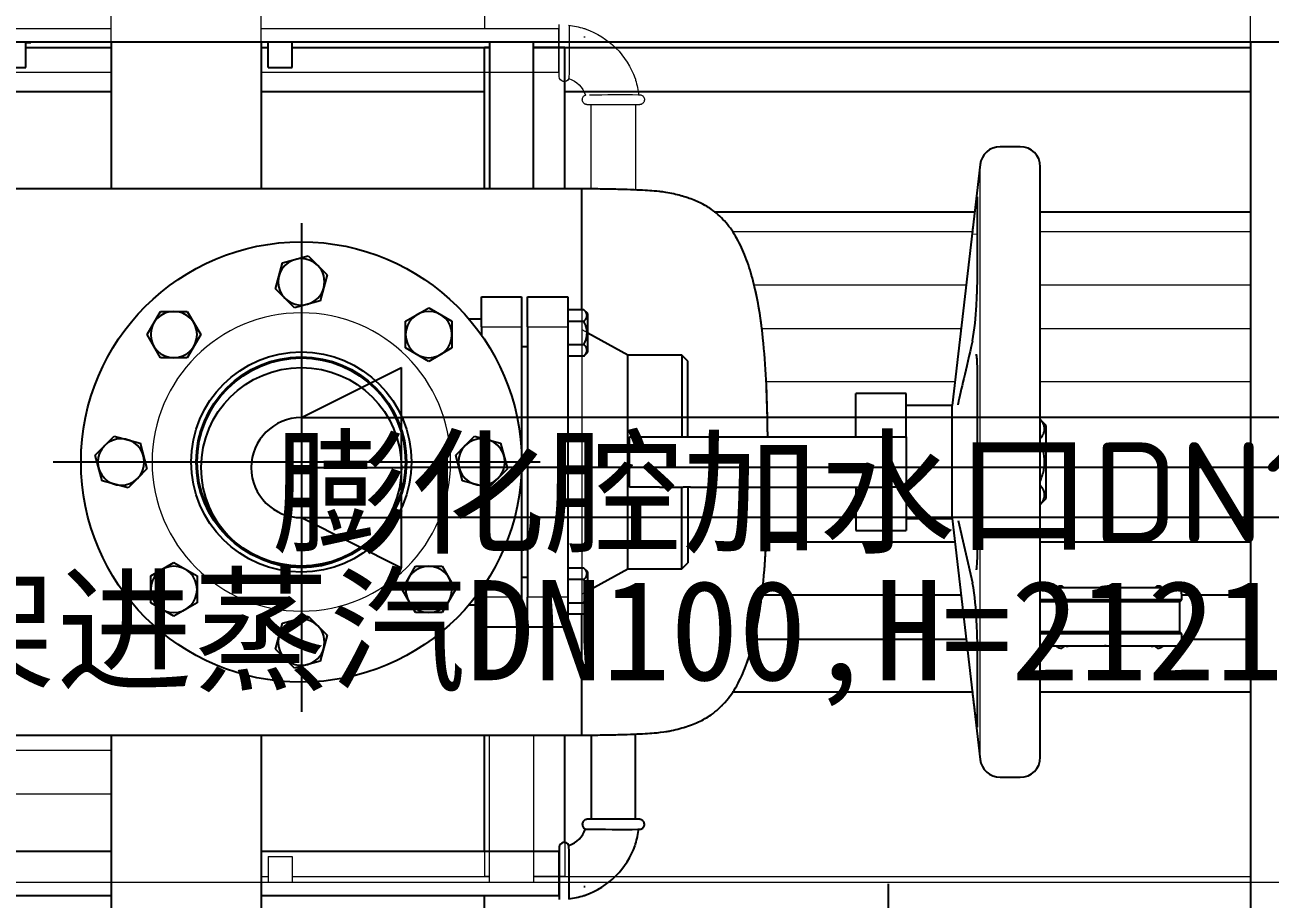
# Model space of a CAD drawing. Extents: x -681219 to -550379, y -242630 to -158199.
# Drawn here: x -642582 to -641961, y -222299 to -221862 of the extents above; entities that cross this region are included whole.
import ezdxf
from ezdxf.lldxf.tags import DXFTag

# ---------------------------------------------------------------- set-up
doc = ezdxf.new("R2010")
doc.units = 0
doc.header["$LTSCALE"] = 1000
doc.layers.get('0').update_dxf_attribs({"linetype": 'CONTINUOUS'})
for name, color, linetype in [('27040600016', 7, 'CONTINUOUS'), ('AAC1608001', 7, 'CONTINUOUS'), ('center', 253, 'CENTER2'), ('DOTE_油脂（红）', 7, 'CONTINUOUS'), ('GAB01201', 7, 'CONTINUOUS'), ('GBA10001', 7, 'CONTINUOUS'), ('MYGL00710020', 7, 'CONTINUOUS'), ('MYGL011004212', 7, 'CONTINUOUS'), ('MYGL011014812', 7, 'CONTINUOUS'), ('MYGL011014822', 7, 'CONTINUOUS'), ('MYGL011014932', 7, 'CONTINUOUS'), ('MYGL011014942', 7, 'CONTINUOUS'), ('MYGL011014961', 7, 'CONTINUOUS'), ('MYGL011015892', 7, 'CONTINUOUS'), ('MYGL01110015', 7, 'CONTINUOUS'), ('MYGL01110016', 7, 'CONTINUOUS'), ('MYPH00310273', 7, 'CONTINUOUS'), ('PIPE-油脂（红）', 1, 'CONTINUOUS'), ('S01010201512', 7, 'CONTINUOUS'), ('S01011710014', 7, 'CONTINUOUS'), ('S02010102', 7, 'CONTINUOUS'), ('S02010901', 7, 'CONTINUOUS'), ('S02020102', 7, 'CONTINUOUS'), ('S02030602', 7, 'CONTINUOUS'), ('SJGL011002221', 7, 'CONTINUOUS'), ('VPIPE-油脂（红）', 1, 'CONTINUOUS')]:
    doc.layers.add(name, color=color, linetype=linetype)
doc.layers.add('famsun', color=7, linetype='CONTINUOUS', lineweight=0)
tags = doc.linetypes.add('CENTER2', pattern=[28.575, 19.05, -3.175, 3.175, -3.175]).pattern_tags.tags
tags[10:11] = [DXFTag(74, 4), DXFTag(75, 0), DXFTag(340, '0'), DXFTag(46, 0.0), DXFTag(50, 0.0), DXFTag(44, 0.0), DXFTag(45, 0.0)]
tags[8:9] = [DXFTag(74, 4), DXFTag(75, 0), DXFTag(340, '0'), DXFTag(46, 0.0), DXFTag(50, 0.0), DXFTag(44, 0.0), DXFTag(45, 0.0)]
tags[6:7] = [DXFTag(74, 4), DXFTag(75, 0), DXFTag(340, '0'), DXFTag(46, 0.0), DXFTag(50, 0.0), DXFTag(44, 0.0), DXFTag(45, 0.0)]
tags[4:5] = [DXFTag(74, 4), DXFTag(75, 0), DXFTag(340, '0'), DXFTag(46, 0.0), DXFTag(50, 0.0), DXFTag(44, 0.0), DXFTag(45, 0.0)]

# ---------------------------------------------------------------- blocks, each defined once
blk = doc.blocks.new('MYGL007B0001XY_A-MYGL165_1_V_1', base_point=(16242.13, -1235.9))
at = {"color": 0, "linetype": 'ByBlock', "lineweight": -2}
for p, q in [((14937.13, -1445.83), (14937.13, -890.9)), ((15319.63, -890.9), (15319.63, -1019.4)), ((15431.13, -1099.4), (15431.13, -890.9)), ((15506.13, -1099.4), (15506.13, -891.9)), ((15270.03, -1019.4), (15269.33, -1019.4)), ((15282.33, -1043.4), (15282.33, -1017.4)), ((15431.13, -1019.4), (15282.33, -1019.4)), ((15282.53, -1041.4), (15282.53, -1019.4)), ((15782.63, -1019.4), (15506.13, -1019.4)), ((15269.33, -1023.65), (15270.03, -1023.65)), ((15282.33, -1023.65), (15282.53, -1023.65)), ((15282.33, -1037.15), (15282.53, -1037.15)), ((15244.33, -1044.4), (15244.33, -1045.14)), ((15282.33, -1041.4), (15431.13, -1041.4)), ((15319.63, -1041.4), (15319.63, -1099.4)), ((15506.13, -1041.4), (15782.63, -1041.4)), ((15279.63, -1045.89), (15279.63, -1099.4)), ((15244.33, -1057.4), (15244.33, -1099.99)), ((15266.33, -1099.46), (15266.33, -1057.4)), ((15062.22, -1078.4), (15052.16, -1078.4)), ((15072.16, -1384.55), (15072.16, -1087.24)), ((15086.13, -1207.66), (15072.16, -1087.24)), ((15042.16, -1088.4), (15042.16, -1383.4)), ((15271.13, -1099.4), (15271.13, -1311.94)), ((15728.63, -1099.4), (15271.13, -1099.4)), ((15073.61, -1146.52), (15073.61, -1102.26)), ((14937.13, -1120.9), (15042.16, -1120.9)), ((15076.17, -1121.87), (15073.67, -1122.16)), ((15076.06, -1120.9), (15195.99, -1120.9)), ((15042.16, -1147.4), (14937.13, -1147.4)), ((15185.12, -1147.4), (15079.14, -1147.4)), ((15278.13, -1153.4), (15298.13, -1153.4)), ((15278.13, -1318.4), (15278.13, -1153.4)), ((15298.13, -1153.4), (15298.13, -1318.4)), ((15301.13, -1153.4), (15321.13, -1153.4)), ((15301.13, -1318.4), (15301.13, -1153.4)), ((15321.13, -1172.65), (15321.13, -1153.4)), ((15298.13, -1168.4), (15278.13, -1168.4)), ((15321.13, -1168.4), (15301.13, -1168.4)), ((15327.42, -1164.53), (15321.13, -1164.53)), ((14937.13, -1169.4), (15042.16, -1169.4)), ((15081.69, -1169.4), (15181.2, -1169.4)), ((15271.13, -1169.79), (15248.13, -1182.59)), ((15301.13, -1178.41), (15298.13, -1178.41)), ((15221.13, -1182.59), (15218.13, -1185.59)), ((15218.13, -1223.4), (15218.13, -1185.59)), ((15221.13, -1182.59), (15221.13, -1223.4)), ((15248.13, -1182.59), (15221.13, -1182.59)), ((15248.13, -1182.59), (15248.13, -1289.2)), ((14937.13, -1195.9), (15042.16, -1195.9)), ((15084.76, -1195.9), (15179.04, -1195.9)), ((15109.04, -1201.65), (15109.04, -1270.14)), ((15134.22, -1201.65), (15109.04, -1201.65)), ((15134.22, -1223.4), (15134.22, -1201.65)), ((15109.04, -1207.66), (15086.13, -1207.66)), ((15109.04, -1223.4), (15247.32, -1223.4)), ((15120.37, -1223.4), (15120.37, -1248.4)), ((15247.32, -1223.4), (15247.32, -1248.4)), ((15247.32, -1248.4), (15109.04, -1248.4)), ((15134.22, -1248.4), (15134.22, -1270.14)), ((15218.13, -1248.4), (15218.13, -1286.2)), ((15221.13, -1289.2), (15221.13, -1248.4)), ((15072.16, -1384.55), (15086.13, -1264.13)), ((15086.13, -1264.13), (15109.04, -1264.13)), ((15109.04, -1270.14), (15134.22, -1270.14)), ((15218.13, -1286.2), (15221.13, -1289.2)), ((15221.13, -1289.2), (15248.13, -1289.2)), ((15248.13, -1289.2), (15271.13, -1302)), ((15298.13, -1293.38), (15301.13, -1293.38)), ((15321.13, -1299.14), (15321.13, -1318.4)), ((15278.13, -1303.4), (15298.13, -1303.4)), ((15301.13, -1303.4), (15321.13, -1303.4)), ((15321.13, -1307.26), (15327.42, -1307.26)), ((15271.13, -1311.94), (15271.13, -1372.4)), ((15298.13, -1318.4), (15278.13, -1318.4)), ((15321.13, -1318.4), (15301.13, -1318.4)), ((15271.13, -1372.4), (15806.13, -1372.4)), ((15279.63, -1372.4), (15279.63, -1442.9)), ((15295.13, -1372.4), (15295.13, -1445.83)), ((15317.13, -1445.83), (15317.13, -1372.4)), ((15319.63, -1372.4), (15319.63, -1442.9)), ((15431.13, -1445.83), (15431.13, -1372.4)), ((15506.13, -1445.83), (15506.13, -1372.4)), ((15567.13, -1379.9), (15506.13, -1379.9)), ((15052.16, -1393.4), (15062.22, -1393.4)), ((15506.13, -1401.9), (15567.13, -1401.9)), ((15415.63, -1432.9), (15415.63, -1445.83)), ((15427.63, -1432.9), (15415.63, -1432.9)), ((15427.63, -1432.9), (15427.63, -1445.83)), ((16040.13, -1445.83), (14862.13, -1445.83)), ((15295.13, -1442.9), (14937.13, -1442.9)), ((15279.63, -1442.9), (15295.13, -1442.9)), ((15415.63, -1442.9), (15317.13, -1442.9)), ((15317.13, -1442.9), (15319.63, -1442.9)), ((15431.13, -1442.9), (15427.63, -1442.9))]:
    blk.add_line(p, q, dxfattribs=at)
for radius in [110, 74.5]:
    blk.add_circle((15411.13, -1235.9), radius, dxfattribs=at)
for centre, radius, start, end in [((15282.33, -1057.4), 40, 108.97676, 160.99245), ((15282.33, -1057.4), 40, 96.68447, 107.93459), ((16204.92, -1026.28), 927.61, 179.47069, 181.11082), ((15281.69, -1056.77), 13.11, 108.4888, 161.43456), ((15279.83, -1043.4), 2.5, 202.27295, 0), ((15282.33, -1057.4), 40, 162.12689, 173.31626), ((15252.08, -1807.85), 755.49, 88.84982, 90.71559), ((15052.16, -1088.4), 10, 90, 180), ((15062.22, -1088.4), 10, 6.61902, 90), ((15231.81, -1147.19), 158.13, 180.05258, 183.20435), ((15052.16, -1383.4), 10, 180, 270), ((15062.22, -1383.4), 10, 270, 353.38098)]:
    blk.add_arc(centre, radius, start, end, dxfattribs=at)
for centre, major_axis, ratio, start_param, end_param in [((15255.33, -1057.4), (13, 0), 0.001048, 3.504963, 5.818095), ((15063.67, -1103.39), (-10, 0), 0.981531, 3.141593, 3.257116), ((15063.67, -1147.28), (-10, 0), 0.65644, 3.132824, 3.257116)]:
    blk.add_ellipse(centre, major_axis=major_axis, ratio=ratio, start_param=start_param, end_param=end_param, dxfattribs=at)
for points, knots in [([(15242.6, -1052.39), (15242.56, -1052.39), (15242.46, -1052.39), (15242.36, -1052.4), (15242.3, -1052.4), (15242.24, -1052.4), (15242.15, -1052.4), (15242.01, -1052.41), (15241.71, -1052.46), (15241.21, -1052.63), (15240.61, -1053.02), (15240.09, -1053.67), (15239.86, -1054.36), (15239.83, -1054.76), (15239.83, -1054.9)], [0.7425813, 0.7425813, 0.7425813, 0.7425813, 0.7643706, 0.8086636, 0.8308896, 0.8423156, 0.846315, 0.8508784, 0.8627838, 0.883377, 0.9149036, 0.9485078, 0.9844172, 1, 1, 1, 1]), ([(15239.83, -1054.9), (15239.86, -1055.25), (15239.93, -1055.78), (15240.34, -1056.46), (15240.79, -1056.89), (15241.23, -1057.16), (15241.62, -1057.3), (15241.91, -1057.37), (15242.09, -1057.39), (15242.18, -1057.39), (15242.22, -1057.39), (15242.27, -1057.4), (15242.32, -1057.4), (15242.47, -1057.4), (15242.7, -1057.4), (15243.16, -1057.4), (15243.19, -1057.4)], [0, 0, 0, 0, 0.116809, 0.203857, 0.276606, 0.337921, 0.387941, 0.425718, 0.445219, 0.456383, 0.466316, 0.481055, 0.511913, 0.620154, 0.977677, 1, 1, 1, 1]), ([(15266.88, -1057.4), (15267.06, -1057.4), (15267.71, -1057.4), (15268.23, -1057.4), (15268.27, -1057.4), (15268.45, -1057.39), (15268.53, -1057.39), (15268.73, -1057.37), (15269.07, -1057.3), (15269.56, -1057.1), (15270.14, -1056.68), (15270.64, -1055.99), (15270.88, -1055.07), (15270.78, -1054.17), (15270.41, -1053.45), (15269.97, -1052.98), (15269.53, -1052.69), (15269.27, -1052.59), (15269.14, -1052.54)], [0, 0, 0, 0, 0.076473, 0.32102, 0.444899, 0.456704, 0.464397, 0.474548, 0.507424, 0.545582, 0.600129, 0.671784, 0.741954, 0.819723, 0.879525, 0.928845, 0.970539, 1, 1, 1, 1]), ([(15271.13, -1099.4), (15267.26, -1099.44), (15261.35, -1099.52), (15252.46, -1099.71), (15245.42, -1099.93), (15239.77, -1100.19), (15234.3, -1100.56), (15229.18, -1101.1), (15224.23, -1102.17), (15220.17, -1103.26), (15216.41, -1104.52), (15212.88, -1105.97), (15209.57, -1107.64), (15204.83, -1110.58), (15199.04, -1115.8), (15193.31, -1124.26), (15188.79, -1134.28), (15185.3, -1145.62), (15182.69, -1158.03), (15180.45, -1173.89), (15178.97, -1192.83), (15178.43, -1210.74), (15178.27, -1220.53), (15178.24, -1223.4)], [0, 0, 0, 0, 0.0528414, 0.0961732, 0.1311854, 0.1590696, 0.1810199, 0.2136391, 0.2362659, 0.2569879, 0.2767839, 0.2958124, 0.3142611, 0.3323477, 0.3796263, 0.429933, 0.484718, 0.5442028, 0.6079248, 0.6750172, 0.7845335, 0.8946585, 0.9388817, 0.9388817, 0.9388817, 0.9388817]), ([(15076.17, -1121.87), (15076, -1120.38), (15075.83, -1118.93), (15075.58, -1116.78), (15075.5, -1116.07), (15075.33, -1114.67), (15075.25, -1113.99), (15075.02, -1112), (15074.87, -1110.75), (15074.66, -1109), (15074.59, -1108.44), (15074.46, -1107.4), (15074.4, -1106.9), (15074.29, -1105.97), (15074.23, -1105.54), (15074.15, -1104.93), (15074.12, -1104.74), (15074.08, -1104.37), (15074.05, -1104.19), (15073.94, -1103.37), (15073.86, -1102.85), (15073.78, -1102.4), (15073.77, -1102.32), (15073.74, -1102.18), (15073.73, -1102.12), (15073.69, -1101.97), (15073.67, -1101.91), (15073.64, -1101.87), (15073.63, -1101.89), (15073.61, -1102.01), (15073.61, -1102.12), (15073.61, -1102.26)], [0, 0, 0, 0, 0.125, 0.125, 0.1875, 0.1875, 0.25, 0.25, 0.375, 0.375, 0.4375, 0.4375, 0.5, 0.5, 0.5625, 0.5625, 0.59375, 0.59375, 0.625, 0.625, 0.75, 0.75, 0.78125, 0.78125, 0.8125, 0.8125, 0.875, 0.875, 0.9375, 0.9375, 1, 1, 1, 1]), ([(15178.24, -1248.4), (15178.27, -1250.93), (15178.41, -1260.09), (15178.89, -1276.99), (15180.36, -1297.48), (15182.81, -1314.96), (15186.05, -1328.89), (15189.53, -1339.36), (15193.95, -1348.6), (15199.46, -1356.41), (15204.87, -1361.2), (15209.18, -1363.91), (15212.03, -1365.42), (15215.05, -1366.74), (15218.25, -1367.91), (15221.63, -1368.94), (15225.29, -1369.87), (15229.75, -1370.76), (15234.52, -1371.25), (15239.77, -1371.6), (15245.42, -1371.86), (15252.46, -1372.09), (15261.35, -1372.27), (15267.26, -1372.35), (15271.13, -1372.4)], [0.061271, 0.061271, 0.061271, 0.061271, 0.1004049, 0.2053962, 0.3102655, 0.4106429, 0.4697664, 0.5249883, 0.5760102, 0.6231225, 0.6676533, 0.683465, 0.6995316, 0.7160029, 0.7330109, 0.7506701, 0.7690787, 0.7896564, 0.8189851, 0.8409348, 0.8688182, 0.9038295, 0.9471601, 1, 1, 1, 1]), ([(15083.42, -1287.46), (15082.65, -1294.08), (15081.88, -1300.7), (15081.11, -1307.32), (15079.47, -1321.52), (15077.82, -1335.72), (15076.17, -1349.93)], [0, 0, 0, 0, 0.318029, 0.318029, 0.318029, 1, 1, 1, 1])]:
    blk.add_open_spline(points, degree=3, knots=knots, dxfattribs=at)
blk.add_open_spline([(15076.17, -1121.87), (15078.59, -1142.69), (15081, -1163.51), (15083.42, -1184.34)], degree=3, dxfattribs=at)
at = {"layer": 'center', "ltscale": 1.708984}
for p, q in [((15411.13, -1116.62), (15411.13, -1360.79)), ((15291.81, -1235.9), (15535.1, -1235.9)), ((15118.13, -1446.62), (15118.13, -1690.79))]:
    blk.add_line(p, q, dxfattribs=at)
blk = doc.blocks.new('SJGL165-F')
at = {"layer": '27040600016', "color": 7, "linetype": 'Continuous'}
for p, q in [((20754.98, -4739.77), (20754.98, -4736.77)), ((20753.98, -4740.77), (20754.98, -4739.77)), ((20753.98, -4755.77), (20753.98, -4740.77)), ((20754.98, -4756.77), (20753.98, -4755.77)), ((20754.98, -4759.77), (20754.98, -4756.77)), ((20697.26, -4762.75), (20697.29, -4762.78)), ((20698.29, -4762.78), (20698.32, -4762.75)), ((20716.48, -4762.74), (20716.48, -4762.77)), ((20721.48, -4762.77), (20721.48, -4762.74)), ((20739.64, -4762.75), (20739.67, -4762.78)), ((20740.67, -4762.78), (20740.7, -4762.75))]:
    blk.add_line(p, q, dxfattribs=at)
for centre, radius, start, end in [((20685.89, -4736.66), 2.86, 101.99867, 123.16225), ((20752.06, -4736.67), 2.88, 358.81808, 73.3375), ((20685.91, -4759.87), 2.89, 237.04792, 257.71072), ((20752.08, -4759.89), 2.85, 286.40084, 2.18105)]:
    blk.add_arc(centre, radius, start, end, dxfattribs=at)
for centre, major_axis, start_param, end_param in [((20718.98, -4733.77), (-33, 0), 3.130372, 6.275294), ((20718.98, -4739.77), (-36, 0), 3.140545, 6.006615), ((20718.98, -4740.77), (-35, 0), 3.140545, 6.138029), ((20718.98, -4755.77), (-35, 0), 3.14264, 6.138029), ((20718.98, -4756.77), (-36, 0), 3.141593, 6.006615)]:
    blk.add_ellipse(centre, major_axis=major_axis, ratio=0.001048, start_param=start_param, end_param=end_param, dxfattribs=at)
for centre, major_axis in [((20718.98, -4762.77), (-33, 0)), ((20718.98, -4762.77), (-30, 0)), ((20697.79, -4762.78), (-0.5, 0)), ((20718.98, -4762.77), (-2.5, 0)), ((20740.17, -4762.78), (-0.5, 0))]:
    blk.add_ellipse(centre, major_axis=major_axis, ratio=0.001048, dxfattribs=at)
at = {"layer": 'AAC1608001', "color": 7, "linetype": 'Continuous'}
for p, q in [((20305.92, -4571.39), (20318.84, -4567.93)), ((20318.84, -4567.93), (20323.57, -4572.66)), ((20302.46, -4584.31), (20305.92, -4571.39)), ((20323.57, -4572.66), (20328.3, -4577.39)), ((20328.3, -4577.39), (20324.84, -4590.31)), ((20307.19, -4589.04), (20302.46, -4584.31)), ((20311.92, -4593.77), (20307.19, -4589.04)), ((20324.84, -4590.31), (20311.92, -4593.77)), ((20367.44, -4600.53), (20379.02, -4593.84)), ((20379.02, -4593.84), (20390.6, -4600.53)), ((20238.37, -4607.21), (20245.06, -4595.63)), ((20245.06, -4595.63), (20251.74, -4595.63)), ((20251.74, -4595.63), (20258.43, -4595.63)), ((20258.43, -4595.63), (20265.12, -4607.21)), ((20367.44, -4607.21), (20367.44, -4600.53)), ((20390.6, -4600.53), (20390.6, -4607.21)), ((20245.06, -4618.8), (20238.37, -4607.21)), ((20265.12, -4607.21), (20258.43, -4618.8)), ((20367.44, -4613.9), (20367.44, -4607.21)), ((20390.6, -4607.21), (20390.6, -4613.9)), ((20251.74, -4618.8), (20245.06, -4618.8)), ((20258.43, -4618.8), (20251.74, -4618.8)), ((20379.02, -4620.59), (20367.44, -4613.9)), ((20390.6, -4613.9), (20379.02, -4620.59)), ((20212.46, -4667.39), (20217.19, -4662.66)), ((20217.19, -4662.66), (20221.92, -4657.93)), ((20221.92, -4657.93), (20234.84, -4661.39)), ((20234.84, -4661.39), (20238.3, -4674.31)), ((20392.46, -4667.39), (20397.19, -4662.66)), ((20397.19, -4662.66), (20401.92, -4657.93)), ((20401.92, -4657.93), (20414.84, -4661.39)), ((20414.84, -4661.39), (20418.3, -4674.31)), ((20215.92, -4680.31), (20212.46, -4667.39)), ((20395.92, -4680.31), (20392.46, -4667.39)), ((20238.3, -4674.31), (20233.57, -4679.04)), ((20418.3, -4674.31), (20413.57, -4679.04)), ((20228.84, -4683.77), (20215.92, -4680.31)), ((20233.57, -4679.04), (20228.84, -4683.77)), ((20408.84, -4683.77), (20395.92, -4680.31)), ((20413.57, -4679.04), (20408.84, -4683.77)), ((20240.16, -4727.8), (20251.74, -4721.12)), ((20251.74, -4721.12), (20263.33, -4727.8)), ((20365.65, -4734.49), (20372.33, -4722.91)), ((20372.33, -4722.91), (20379.02, -4722.91)), ((20379.02, -4722.91), (20385.71, -4722.91)), ((20385.71, -4722.91), (20392.4, -4734.49)), ((20240.16, -4734.49), (20240.16, -4727.8)), ((20263.33, -4727.8), (20263.33, -4734.49)), ((20240.16, -4741.18), (20240.16, -4734.49)), ((20263.33, -4734.49), (20263.33, -4741.18)), ((20372.33, -4746.07), (20365.65, -4734.49)), ((20392.4, -4734.49), (20385.71, -4746.07)), ((20251.74, -4747.87), (20240.16, -4741.18)), ((20263.33, -4741.18), (20251.74, -4747.87)), ((20305.92, -4751.39), (20318.84, -4747.93)), ((20318.84, -4747.93), (20323.57, -4752.66)), ((20379.02, -4746.07), (20372.33, -4746.07)), ((20385.71, -4746.07), (20379.02, -4746.07)), ((20302.46, -4764.31), (20305.92, -4751.39)), ((20323.57, -4752.66), (20328.3, -4757.39)), ((20328.3, -4757.39), (20324.84, -4770.31)), ((20307.19, -4769.04), (20302.46, -4764.31)), ((20311.92, -4773.77), (20307.19, -4769.04)), ((20324.84, -4770.31), (20311.92, -4773.77))]:
    blk.add_line(p, q, dxfattribs=at)
for centre, start, end in [((20315.38, -4580.85), 45, 225), ((20315.38, -4580.85), 225, 45), ((20251.74, -4607.21), 90, 270), ((20251.74, -4607.21), 270, 90), ((20379.02, -4607.21), 0, 180), ((20379.02, -4607.21), 180, 0), ((20225.38, -4670.85), 135, 315), ((20225.38, -4670.85), 315, 135), ((20405.38, -4670.85), 135, 315), ((20405.38, -4670.85), 315, 135), ((20251.74, -4734.49), 0, 180), ((20379.02, -4734.49), 90, 270), ((20379.02, -4734.49), 270, 90), ((20251.74, -4734.49), 180, 0), ((20315.38, -4760.85), 45, 225), ((20315.38, -4760.85), 225, 45)]:
    blk.add_arc(centre, 11.58, start, end, dxfattribs=at)
at = {"layer": 'GAB01201', "color": 7, "linetype": 'Continuous'}
for p, q in [((20177.88, -4461.31), (20180.38, -4461.31)), ((20177.88, -4461.36), (20180.38, -4461.36)), ((20180.38, -4460.92), (20180.38, -4461.31)), ((20180.38, -4461.31), (20180.38, -4461.36))]:
    blk.add_line(p, q, dxfattribs=at)
at = {"layer": 'GBA10001', "color": 7, "linetype": 'Continuous'}
blk.add_circle((20315.38, -4670.85), 52.5, dxfattribs=at)
at = {"layer": 'MYGL00710020', "color": 7, "linetype": 'Continuous'}
for p, q in [((20220.38, -4460.92), (20220.38, -4534.35)), ((20295.38, -4460.92), (20295.38, -4534.35)), ((20789.38, -4460.92), (20789.38, -4937.47)), ((20220.38, -4807.35), (20220.38, -5014.85)), ((20295.38, -4807.35), (20295.38, -5014.85))]:
    blk.add_line(p, q, dxfattribs=at)
at = {"layer": 'MYGL011004212', "color": 7, "linetype": 'Continuous'}
for p, q in [((20220.38, -4865.35), (19943.88, -4865.35)), ((20443.98, -4865.35), (20295.38, -4865.35)), ((20444.18, -4865.35), (20443.98, -4865.35)), ((20443.98, -4865.35), (20443.98, -4887.35)), ((20444.18, -4869.6), (20443.98, -4869.6)), ((20444.18, -4883.1), (20443.98, -4883.1)), ((20457.18, -4883.1), (20456.48, -4883.1)), ((19943.88, -4887.35), (20220.38, -4887.35)), ((20295.38, -4887.35), (20443.98, -4887.35)), ((20443.98, -4887.35), (20444.18, -4887.35)), ((20456.48, -4887.35), (20457.18, -4887.35))]:
    blk.add_line(p, q, dxfattribs=at)
at = {"layer": 'MYGL011014812', "color": 7, "linetype": 'Continuous'}
for p, q in [((20644.82, -4737.35), (20545.32, -4737.35)), ((20541.39, -4759.35), (20647.38, -4759.35))]:
    blk.add_line(p, q, dxfattribs=at)
at = {"layer": 'MYGL011014822', "color": 7, "linetype": 'Continuous'}
for p, q in [((20789.38, -4737.35), (20754.98, -4737.35)), ((20754.98, -4759.35), (20789.38, -4759.35))]:
    blk.add_line(p, q, dxfattribs=at)
at = {"layer": 'MYGL011014932', "color": 7, "linetype": 'Continuous'}
for p, q in [((20409.38, -4460.92), (20409.38, -4534.35)), ((20431.38, -4534.35), (20431.38, -4460.92))]:
    blk.add_line(p, q, dxfattribs=at)
at = {"layer": 'MYGL011014942', "color": 7, "linetype": 'Continuous'}
for p, q in [((20460.18, -4807.28), (20460.18, -4849.15)), ((20482.18, -4849.15), (20482.18, -4806.76)), ((20460.18, -4849.15), (20460.18, -4849.35)), ((20482.18, -4849.35), (20482.18, -4849.15)), ((20482.18, -4862.35), (20482.18, -4861.61))]:
    blk.add_line(p, q, dxfattribs=at)
at = {"layer": 'MYGL011014961', "color": 7, "linetype": 'Continuous'}
for p, q in [((20409.38, -4463.85), (20406.88, -4463.85)), ((20406.88, -4534.35), (20406.88, -4463.85)), ((20446.88, -4463.85), (20431.38, -4463.85)), ((20446.88, -4534.35), (20446.88, -4463.85))]:
    blk.add_line(p, q, dxfattribs=at)
at = {"layer": 'MYGL011015892', "color": 7, "linetype": 'Continuous'}
blk.add_line((19686.38, -4460.92), (20864.38, -4460.92), dxfattribs=at)
at = {"layer": 'MYGL01110015', "color": 7, "linetype": 'Continuous'}
for p, q in [((20177.88, -4463.85), (20220.38, -4463.85)), ((20295.38, -4463.85), (20298.88, -4463.85)), ((20310.88, -4463.85), (20409.38, -4463.85)), ((20431.38, -4463.85), (20789.38, -4463.85)), ((20641.75, -4710.85), (20547.47, -4710.85)), ((20789.38, -4710.85), (20684.35, -4710.85)), ((20650.45, -4785.85), (20530.52, -4785.85)), ((20789.38, -4785.85), (20684.35, -4785.85))]:
    blk.add_line(p, q, dxfattribs=at)
at = {"layer": 'MYGL01110016', "color": 7, "linetype": 'Continuous'}
for p, q in [((20406.88, -4865.35), (20406.88, -4807.35)), ((20446.88, -4860.86), (20446.88, -4807.35)), ((20406.88, -5015.85), (20406.88, -4887.35))]:
    blk.add_line(p, q, dxfattribs=at)
at = {"layer": 'MYPH00310273', "color": 7, "linetype": 'Continuous'}
for p, q in [((20455.38, -4534.35), (19920.38, -4534.35)), ((20455.38, -4594.81), (20455.38, -4534.35)), ((20455.38, -4807.35), (20455.38, -4746.9)), ((19997.88, -4807.35), (20455.38, -4807.35))]:
    blk.add_line(p, q, dxfattribs=at)
blk.add_circle((20315.38, -4670.85), 52, dxfattribs=at)
for points, knots in [([(20548.27, -4658.35), (20548.24, -4655.82), (20548.1, -4646.66), (20547.62, -4629.76), (20546.15, -4609.27), (20543.71, -4591.79), (20540.46, -4577.86), (20536.98, -4567.39), (20532.56, -4558.15), (20527.05, -4550.34), (20521.64, -4545.54), (20517.33, -4542.83), (20514.48, -4541.33), (20511.46, -4540), (20508.26, -4538.84), (20504.88, -4537.81), (20501.22, -4536.88), (20496.76, -4535.99), (20492, -4535.5), (20486.74, -4535.15), (20481.09, -4534.89), (20474.06, -4534.66), (20465.17, -4534.48), (20459.25, -4534.4), (20455.38, -4534.35)], [0.061271, 0.061271, 0.061271, 0.061271, 0.1004049, 0.2053962, 0.3102655, 0.4106429, 0.4697664, 0.5249883, 0.5760102, 0.6231225, 0.6676533, 0.683465, 0.6995316, 0.7160029, 0.7330109, 0.7506701, 0.7690787, 0.7896564, 0.8189851, 0.8409348, 0.8688182, 0.9038295, 0.9471601, 1, 1, 1, 1]), ([(20455.38, -4807.35), (20459.25, -4807.31), (20465.17, -4807.23), (20474.06, -4807.04), (20481.09, -4806.82), (20486.74, -4806.56), (20492.21, -4806.19), (20497.33, -4805.65), (20502.28, -4804.58), (20506.34, -4803.48), (20510.11, -4802.23), (20513.63, -4800.78), (20516.94, -4799.11), (20521.68, -4796.16), (20527.47, -4790.95), (20533.2, -4782.49), (20537.72, -4772.47), (20541.21, -4761.13), (20543.82, -4748.72), (20546.06, -4732.86), (20547.54, -4713.92), (20548.09, -4696.01), (20548.24, -4686.22), (20548.28, -4683.35)], [0, 0, 0, 0, 0.0528414, 0.0961732, 0.1311854, 0.1590696, 0.1810199, 0.2136391, 0.2362659, 0.2569879, 0.2767839, 0.2958124, 0.3142611, 0.3323477, 0.3796263, 0.429933, 0.484718, 0.5442028, 0.6079248, 0.6750172, 0.7845335, 0.8946585, 0.9388817, 0.9388817, 0.9388817, 0.9388817])]:
    blk.add_open_spline(points, degree=3, knots=knots, dxfattribs=at)
at = {"layer": 'S01010201512', "color": 7, "linetype": 'Continuous'}
for p, q in [((20177.88, -4473.85), (20177.88, -4460.92)), ((20165.88, -4473.85), (20177.88, -4473.85))]:
    blk.add_line(p, q, dxfattribs=at)
at = {"layer": 'S01011710014', "color": 7, "linetype": 'Continuous'}
for p, q in [((20674.35, -4513.35), (20664.29, -4513.35)), ((20654.36, -4522.2), (20640.38, -4642.62)), ((20684.35, -4818.35), (20684.35, -4523.35)), ((20652.84, -4538.35), (20652.84, -4582.23)), ((20405.38, -4588.35), (20425.38, -4588.35)), ((20405.38, -4603.35), (20405.38, -4588.35)), ((20425.38, -4588.35), (20425.38, -4603.35)), ((20428.38, -4603.35), (20428.38, -4588.35)), ((20428.38, -4588.35), (20448.38, -4588.35)), ((20448.38, -4588.35), (20448.38, -4603.35)), ((20456.49, -4594.81), (20448.38, -4594.81)), ((20458.38, -4596.7), (20456.49, -4594.81)), ((20405.38, -4599.49), (20399.09, -4599.49)), ((20456.49, -4600.58), (20448.38, -4600.58)), ((20458.38, -4616), (20458.38, -4596.7)), ((20405.38, -4603.35), (20405.38, -4607.61)), ((20425.38, -4603.35), (20425.38, -4738.35)), ((20428.38, -4603.35), (20428.38, -4738.35)), ((20448.38, -4603.35), (20448.38, -4738.35)), ((20478.38, -4617.55), (20458.38, -4606.42)), ((20428.38, -4613.37), (20425.38, -4613.37)), ((20448.38, -4612.13), (20456.49, -4612.13)), ((20456.49, -4617.9), (20448.38, -4617.9)), ((20456.49, -4617.9), (20458.38, -4616)), ((20478.38, -4724.16), (20478.38, -4617.55)), ((20505.38, -4617.55), (20478.38, -4617.55)), ((20505.38, -4617.55), (20505.38, -4658.35)), ((20508.38, -4620.55), (20505.38, -4617.55)), ((20508.38, -4658.35), (20508.38, -4620.55)), ((20652.84, -4626.97), (20652.84, -4714.74)), ((20592.3, -4658.35), (20592.3, -4636.61)), ((20617.47, -4636.61), (20592.3, -4636.61)), ((20617.47, -4658.35), (20617.47, -4636.61)), ((20640.38, -4642.62), (20617.47, -4642.62)), ((20640.38, -4699.09), (20640.38, -4642.62)), ((20687.35, -4652.66), (20684.35, -4649.66)), ((20687.35, -4689.05), (20687.35, -4652.66)), ((20479.19, -4683.35), (20479.19, -4658.35)), ((20479.19, -4658.35), (20494.19, -4658.35)), ((20494.19, -4658.35), (20506.02, -4658.35)), ((20506.02, -4658.35), (20509.69, -4658.35)), ((20509.69, -4658.35), (20606.14, -4658.35)), ((20606.14, -4658.35), (20617.47, -4658.35)), ((20617.47, -4658.35), (20617.47, -4683.35)), ((20494.19, -4683.35), (20479.19, -4683.35)), ((20494.19, -4683.35), (20506.02, -4683.35)), ((20505.38, -4724.16), (20505.38, -4683.35)), ((20509.69, -4683.35), (20506.02, -4683.35)), ((20508.38, -4683.35), (20508.38, -4721.16)), ((20509.69, -4683.35), (20606.14, -4683.35)), ((20592.3, -4683.35), (20592.3, -4705.1)), ((20617.47, -4683.35), (20606.14, -4683.35)), ((20617.47, -4683.35), (20617.47, -4705.1)), ((20684.35, -4692.05), (20687.35, -4689.05)), ((20617.47, -4699.09), (20640.38, -4699.09)), ((20640.38, -4699.09), (20654.36, -4819.5)), ((20643.29, -4700.05), (20650.53, -4731.28)), ((20592.3, -4705.1), (20617.47, -4705.1)), ((20456.49, -4723.81), (20448.38, -4723.81)), ((20458.38, -4725.7), (20456.49, -4723.81)), ((20458.38, -4735.29), (20478.38, -4724.16)), ((20478.38, -4724.16), (20505.38, -4724.16)), ((20505.38, -4724.16), (20508.38, -4721.16)), ((20425.38, -4728.34), (20428.38, -4728.34)), ((20456.49, -4729.58), (20448.38, -4729.58)), ((20458.38, -4745), (20458.38, -4725.7)), ((20405.38, -4734.1), (20405.38, -4738.35)), ((20399.09, -4742.22), (20405.38, -4742.22)), ((20405.38, -4753.35), (20405.38, -4738.35)), ((20425.38, -4738.35), (20425.38, -4753.35)), ((20428.38, -4753.35), (20428.38, -4738.35)), ((20448.38, -4738.35), (20448.38, -4753.35)), ((20448.38, -4741.13), (20456.49, -4741.13)), ((20456.49, -4746.9), (20448.38, -4746.9)), ((20456.49, -4746.9), (20458.38, -4745)), ((20425.38, -4753.35), (20405.38, -4753.35)), ((20448.38, -4753.35), (20428.38, -4753.35)), ((20652.84, -4759.47), (20652.84, -4803.36)), ((20664.29, -4828.35), (20674.35, -4828.35))]:
    blk.add_line(p, q, dxfattribs=at)
for centre, radius, start, end in [((20664.29, -4523.35), 10, 90, 173.38098), ((20674.35, -4523.35), 10, 0, 90), ((20479.35, -4581.78), 173.48, 356.41602, 359.83147), ((20520.57, -4587.09), 132.04, 349.83795, 357.59969), ((20512.01, -4755.73), 140.66, 2.04334, 9.99918), ((20494.7, -4759.56), 158.13, 0.05258, 3.20435), ((20674.35, -4818.35), 10, 270, 0), ((20664.29, -4818.35), 10, 186.61902, 270)]:
    blk.add_arc(centre, radius, start, end, dxfattribs=at)
for points in [[(20650.55, -4555.01), (20650.48, -4555.61), (20650.41, -4556.22), (20650.34, -4556.82)], [(20650.53, -4610.42), (20647.17, -4624.92), (20644.75, -4635.33), (20643.29, -4641.66)]]:
    blk.add_open_spline(points, degree=3, dxfattribs=at)
for points, knots in [([(20456.49, -4600.58), (20456.94, -4600.13), (20457.32, -4599.67), (20457.73, -4598.95), (20457.84, -4598.71), (20457.99, -4598.21), (20458.03, -4597.95), (20458.03, -4597.2), (20457.88, -4596.7), (20457.33, -4595.72), (20456.94, -4595.26), (20456.49, -4594.81)], [0, 0, 0, 0, 0.25, 0.25, 0.375, 0.375, 0.5, 0.5, 0.75, 0.75, 1, 1, 1, 1]), ([(20456.49, -4612.13), (20456.93, -4611.23), (20457.32, -4610.31), (20457.74, -4608.85), (20457.85, -4608.35), (20457.99, -4607.36), (20458.03, -4606.86), (20458.03, -4605.86), (20457.99, -4605.35), (20457.85, -4604.35), (20457.74, -4603.86), (20457.46, -4602.9), (20457.3, -4602.42), (20456.92, -4601.48), (20456.71, -4601.03), (20456.49, -4600.58)], [0, 0, 0, 0, 0.25, 0.25, 0.375, 0.375, 0.5, 0.5, 0.625, 0.625, 0.75, 0.75, 0.875, 0.875, 1, 1, 1, 1]), ([(20456.49, -4617.9), (20456.93, -4617.45), (20457.32, -4616.99), (20457.74, -4616.26), (20457.85, -4616.01), (20457.99, -4615.51), (20458.03, -4615.26), (20458.03, -4614.89), (20458.02, -4614.76), (20457.99, -4614.51), (20457.96, -4614.38), (20457.84, -4614.01), (20457.73, -4613.76), (20457.32, -4613.04), (20456.94, -4612.58), (20456.49, -4612.13)], [0, 0, 0, 0, 0.25, 0.25, 0.375, 0.375, 0.5, 0.5, 0.5625, 0.5625, 0.625, 0.625, 0.75, 0.75, 1, 1, 1, 1]), ([(20652.35, -4616.96), (20652.35, -4616.96), (20652.36, -4617.01), (20652.43, -4617.4), (20652.55, -4618.49), (20652.69, -4620.26), (20652.79, -4622.67), (20652.84, -4625.07), (20652.83, -4626.51), (20652.83, -4626.99)], [0.4817685, 0.4817685, 0.4817685, 0.4817685, 0.502925, 0.5685007, 0.6492361, 0.7412656, 0.8463578, 0.9560408, 1, 1, 1, 1]), ([(20643.29, -4641.61), (20643.24, -4641.84), (20643.16, -4642.16), (20643.13, -4642.25), (20643.13, -4642.25)], [0, 0, 0, 0, 0.1085587, 0.1834574, 0.1834574, 0.1834574, 0.1834574]), ([(20684.43, -4659), (20684.94, -4658.43), (20685.37, -4657.84), (20685.97, -4656.79), (20686.18, -4656.32), (20686.4, -4655.62), (20686.45, -4655.38), (20686.53, -4654.9), (20686.54, -4654.66), (20686.55, -4653.46), (20686.26, -4652.52), (20685.39, -4650.98), (20684.96, -4650.4), (20684.46, -4649.82)], [0.0849828, 0.0849828, 0.0849828, 0.0849828, 0.25, 0.25, 0.375, 0.375, 0.4375, 0.4375, 0.5, 0.5, 0.75, 0.75, 0.9129945, 0.9129945, 0.9129945, 0.9129945]), ([(20684.38, -4680.19), (20684.52, -4679.87), (20684.66, -4679.54), (20685.15, -4678.32), (20685.46, -4677.41), (20685.99, -4675.58), (20686.19, -4674.66), (20686.4, -4673.24), (20686.46, -4672.77), (20686.53, -4671.81), (20686.55, -4671.33), (20686.54, -4668.92), (20686.25, -4667.04), (20685.46, -4664.28), (20685.14, -4663.37), (20684.66, -4662.19), (20684.54, -4661.89), (20684.41, -4661.6)], [0.0787268, 0.0787268, 0.0787268, 0.0787268, 0.125, 0.125, 0.25, 0.25, 0.375, 0.375, 0.4375, 0.4375, 0.5, 0.5, 0.75, 0.75, 0.875, 0.875, 0.9170071, 0.9170071, 0.9170071, 0.9170071]), ([(20684.41, -4691.94), (20684.92, -4691.35), (20685.37, -4690.76), (20685.85, -4689.91), (20685.97, -4689.68), (20686.17, -4689.21), (20686.26, -4688.98), (20686.47, -4688.26), (20686.55, -4687.79), (20686.55, -4686.84), (20686.48, -4686.36), (20686.27, -4685.65), (20686.18, -4685.41), (20685.97, -4684.94), (20685.85, -4684.71), (20685.4, -4683.92), (20685, -4683.37), (20684.54, -4682.83)], [0.0822659, 0.0822659, 0.0822659, 0.0822659, 0.25, 0.25, 0.3125, 0.3125, 0.375, 0.375, 0.5, 0.5, 0.625, 0.625, 0.6875, 0.6875, 0.75, 0.75, 0.9033906, 0.9033906, 0.9033906, 0.9033906]), ([(20652.83, -4714.71), (20652.83, -4715.31), (20652.84, -4716.9), (20652.77, -4719.48), (20652.66, -4721.9), (20652.52, -4723.62), (20652.4, -4724.53), (20652.35, -4724.75), (20652.35, -4724.75)], [0, 0, 0, 0, 0.0548962, 0.1700162, 0.2822353, 0.3755777, 0.4579671, 0.5188353, 0.5188353, 0.5188353, 0.5188353]), ([(20456.49, -4729.58), (20456.94, -4729.13), (20457.32, -4728.67), (20457.73, -4727.95), (20457.84, -4727.71), (20457.99, -4727.21), (20458.03, -4726.95), (20458.03, -4726.2), (20457.88, -4725.7), (20457.33, -4724.72), (20456.94, -4724.26), (20456.49, -4723.81)], [0, 0, 0, 0, 0.25, 0.25, 0.375, 0.375, 0.5, 0.5, 0.75, 0.75, 1, 1, 1, 1]), ([(20456.49, -4741.13), (20456.93, -4740.23), (20457.32, -4739.31), (20457.74, -4737.85), (20457.85, -4737.35), (20457.99, -4736.36), (20458.03, -4735.86), (20458.03, -4734.86), (20457.99, -4734.35), (20457.85, -4733.35), (20457.74, -4732.86), (20457.46, -4731.9), (20457.3, -4731.42), (20456.92, -4730.48), (20456.71, -4730.03), (20456.49, -4729.58)], [0, 0, 0, 0, 0.25, 0.25, 0.375, 0.375, 0.5, 0.5, 0.625, 0.625, 0.75, 0.75, 0.875, 0.875, 1, 1, 1, 1]), ([(20456.49, -4746.9), (20456.93, -4746.45), (20457.32, -4745.99), (20457.74, -4745.26), (20457.85, -4745.01), (20457.99, -4744.51), (20458.03, -4744.26), (20458.03, -4743.89), (20458.02, -4743.76), (20457.99, -4743.51), (20457.96, -4743.38), (20457.84, -4743.01), (20457.73, -4742.76), (20457.32, -4742.04), (20456.94, -4741.58), (20456.49, -4741.13)], [0, 0, 0, 0, 0.25, 0.25, 0.375, 0.375, 0.5, 0.5, 0.5625, 0.5625, 0.625, 0.625, 0.75, 0.75, 1, 1, 1, 1]), ([(20650.34, -4784.88), (20650.51, -4786.37), (20650.68, -4787.82), (20650.93, -4789.97), (20651.01, -4790.67), (20651.18, -4792.08), (20651.26, -4792.76), (20651.49, -4794.75), (20651.64, -4796), (20651.79, -4797.22), (20651.79, -4797.27), (20651.8, -4797.33)], [0, 0, 0, 0, 0.125, 0.125, 0.1875, 0.1875, 0.25, 0.25, 0.375, 0.375, 0.3809094, 0.3809094, 0.3809094, 0.3809094])]:
    blk.add_open_spline(points, degree=3, knots=knots, dxfattribs=at)
at = {"layer": 'S02010102', "color": 7, "linetype": 'Continuous'}
for p, q in [((20298.88, -4473.85), (20298.88, -4460.92)), ((20310.88, -4473.85), (20310.88, -4460.92)), ((20298.88, -4473.85), (20310.88, -4473.85))]:
    blk.add_line(p, q, dxfattribs=at)
at = {"layer": 'S02010901', "color": 7, "linetype": 'Continuous'}
for radius in [110, 55]:
    blk.add_circle((20315.38, -4670.85), radius, dxfattribs=at)
at = {"layer": 'S02020102', "color": 7, "linetype": 'Continuous'}
blk.add_line((20444.18, -4863.35), (20444.18, -4889.35), dxfattribs=at)
for centre, radius, start, end in [((20444.82, -4849.98), 13.11, 288.4888, 341.43456), ((20474.44, -4098.9), 755.49, 268.70165, 270.71559), ((20444.18, -4849.35), 40, 342.12689, 353.31626), ((20446.68, -4863.35), 2.5, 22.27295, 180), ((19521.59, -4880.47), 927.61, 359.47069, 1.11082), ((20444.18, -4849.35), 40, 288.97676, 340.99245), ((20444.18, -4849.35), 40, 276.68447, 287.93459)]:
    blk.add_arc(centre, radius, start, end, dxfattribs=at)
blk.add_ellipse((20471.18, -4849.35), major_axis=(-13, 0), ratio=0.001048, start_param=3.504963, end_param=5.818095, dxfattribs=at)
for points, knots in [([(20459.63, -4849.35), (20459.45, -4849.35), (20458.8, -4849.35), (20458.28, -4849.35), (20458.24, -4849.35), (20458.06, -4849.35), (20457.98, -4849.36), (20457.79, -4849.38), (20457.44, -4849.45), (20456.95, -4849.65), (20456.37, -4850.06), (20455.87, -4850.76), (20455.63, -4851.68), (20455.73, -4852.58), (20456.1, -4853.3), (20456.54, -4853.77), (20456.98, -4854.06), (20457.24, -4854.16), (20457.37, -4854.21)], [0, 0, 0, 0, 0.076473, 0.32102, 0.444899, 0.456704, 0.464397, 0.474548, 0.507424, 0.545582, 0.600129, 0.671784, 0.741954, 0.819723, 0.879525, 0.928845, 0.970539, 1, 1, 1, 1]), ([(20486.68, -4851.85), (20486.65, -4851.5), (20486.58, -4850.97), (20486.17, -4850.29), (20485.72, -4849.86), (20485.28, -4849.59), (20484.89, -4849.45), (20484.6, -4849.38), (20484.42, -4849.36), (20484.34, -4849.36), (20484.29, -4849.35), (20484.25, -4849.35), (20484.19, -4849.35), (20484.04, -4849.35), (20483.81, -4849.35), (20483.35, -4849.35), (20483.32, -4849.35)], [0, 0, 0, 0, 0.116809, 0.203857, 0.276606, 0.337921, 0.387941, 0.425718, 0.445219, 0.456383, 0.466316, 0.481055, 0.511913, 0.620154, 0.977677, 1, 1, 1, 1]), ([(20483.92, -4854.36), (20483.95, -4854.35), (20484.06, -4854.35), (20484.15, -4854.35), (20484.22, -4854.35), (20484.27, -4854.35), (20484.36, -4854.35), (20484.5, -4854.33), (20484.8, -4854.29), (20485.3, -4854.12), (20485.9, -4853.73), (20486.42, -4853.08), (20486.66, -4852.39), (20486.68, -4851.99), (20486.68, -4851.85)], [0.7425813, 0.7425813, 0.7425813, 0.7425813, 0.7643706, 0.8086636, 0.8308896, 0.8423156, 0.846315, 0.8508784, 0.8627838, 0.883377, 0.9149036, 0.9485078, 0.9844172, 1, 1, 1, 1])]:
    blk.add_open_spline(points, degree=3, knots=knots, dxfattribs=at)
at = {"layer": 'S02030602', "color": 7, "linetype": 'Continuous'}
for centre, radius, start, end in [((20694.48, -4735.35), 2.5, 39.90464, 140.22958), ((20718.98, -4748.33), 15.5, 71.18465, 108.82004), ((20743.48, -4735.35), 2.5, 39.77043, 140.09536), ((20694.48, -4761.35), 2.5, 214.24453, 324.64099), ((20743.48, -4761.35), 2.5, 215.35901, 325.75547)]:
    blk.add_arc(centre, radius, start, end, dxfattribs=at)
at = {"layer": 'SJGL011002221', "color": 7, "linetype": 'Continuous'}
for p, q in [((20220.38, -4485.85), (20159.38, -4485.85)), ((20406.88, -4485.85), (20295.38, -4485.85)), ((20789.38, -4485.85), (20446.88, -4485.85)), ((20521.46, -4545.85), (20651.61, -4545.85)), ((20684.35, -4545.85), (20789.38, -4545.85))]:
    blk.add_line(p, q, dxfattribs=at)
at = {"color": 3, "char_height": 50, "width": 4100.8924, "attachment_point": 1}
for s, insert in [('{\\fSimSun|b0|i0|c134|p2;膨化腔加水口\\fISOCPEUR|b0|i0|c0|p34;DN15\\fSimSun|b0|i0|c134|p2; H=605mm}', (20300.97, -4661.11)), ('{\\fSimSun|b0|i0|c134|p2;管路架进蒸汽DN100,H=2121mm}', (19988.43, -4729.87))]:
    blk.add_mtext(s, dxfattribs=dict(at, insert=insert))

msp = doc.modelspace()

# ---------------------------------------------------------------- linework, layer by layer
at = {"layer": 'DOTE_油脂（红）', "color": 1}
for p, q in [((-642444.4172, -222083.3478, 2500), (-642394.4172, -222083.3478, 2500)), ((-642444.4172, -222083.3478, 1900), (-642394.4172, -222083.3478, 1900)), ((-638772.5801, -222083.3478), (-642394.4172, -222083.3478))]:
    msp.add_line(p, q, dxfattribs=at)
at = {"layer": 'PIPE-油脂（红）', "color": 1}
for p, q in [((-642444.4172, -222058.3478, 2500), (-642394.4172, -222058.3478, 2500)), ((-638772.5801, -222058.3478), (-642394.4172, -222058.3478)), ((-642444.4172, -222108.3478, 2500), (-642394.4172, -222108.3478, 2500)), ((-638772.5801, -222108.3478), (-642394.4172, -222108.3478))]:
    msp.add_line(p, q, dxfattribs=at)
at = {"layer": 'PIPE-油脂（红）'}
msp.add_line((-642394.4172, -222108.3478, 2500), (-642394.4172, -222058.3478, 2500), dxfattribs=at)
at = {"layer": 'VPIPE-油脂（红）', "color": 1}
for p, q in [((-642444.4172, -222058.3478), (-642394.4172, -222033.3478)), ((-642444.4172, -222108.3478), (-642394.4172, -222133.3478))]:
    msp.add_line(p, q, dxfattribs=at)
at = {"layer": 'VPIPE-油脂（红）'}
msp.add_line((-642394.4172, -222133.3478, 1900), (-642394.4172, -222033.3478, 1900), dxfattribs=at)
at = {"layer": 'VPIPE-油脂（红）', "color": 1}
msp.add_circle((-642444.4172, -222083.3478), 50, dxfattribs=at)
msp.add_arc((-642444.4172, -222083.3478), 25, 90, 270, dxfattribs=at)

# ---------------------------------------------------------------- block references
msp.add_blockref('SJGL165-F', (-662759.7996, -217409.6891))
at = {"layer": 'famsun', "xscale": -1}
msp.add_blockref('MYGL007B0001XY_A-MYGL165_1_V_1', (-643275.4172, -222080.5414), dxfattribs=at)

doc.saveas('drawing.dxf')
